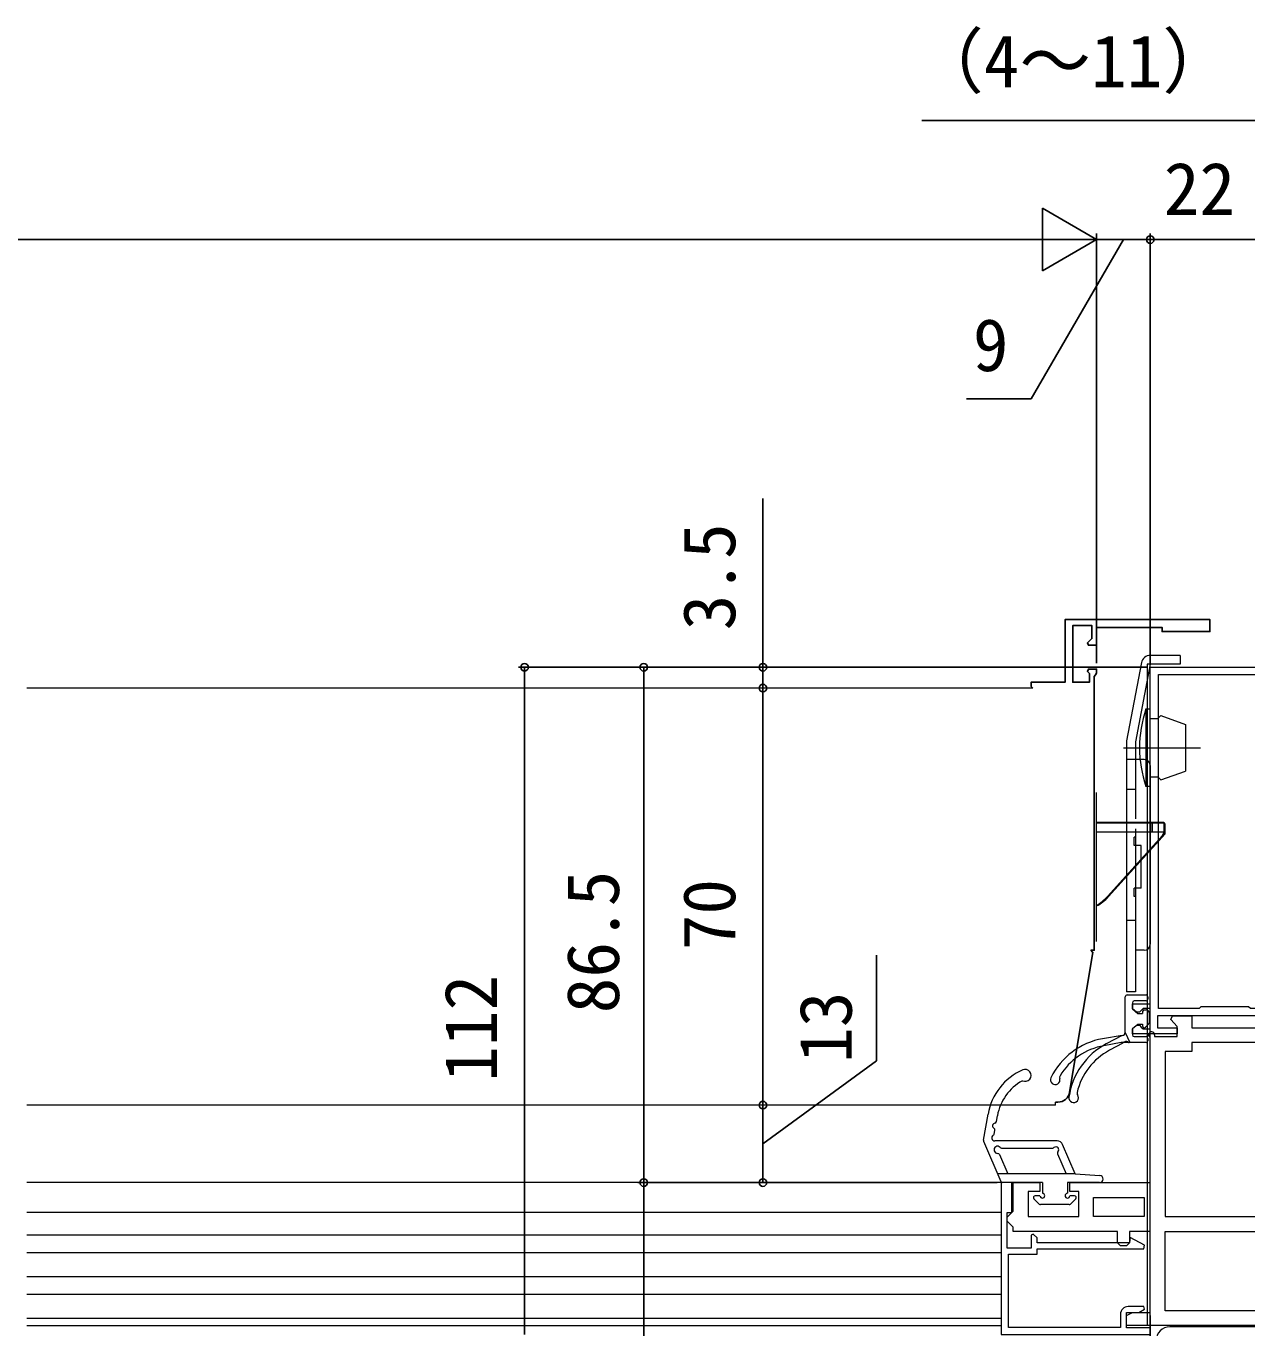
# Model space of a CAD drawing. Units: millimetres, scale not verified. Extents: x -525 to 525, y -783 to 779.
# Drawn here: x 1.4 to 206.2, y -429.5 to -211 of the extents above; entities that cross this region are included whole.
import ezdxf
from ezdxf.enums import TextEntityAlignment as Align

# ---------------------------------------------------------------- set-up
doc = ezdxf.new("R2010")
doc.units = ezdxf.units.MM
doc.header["$LTSCALE"] = 4
for name, color, linetype, lineweight in [('0-2_YKK_11', 4, 'Continuous', 18), ('0-4_YKK_12', 2, 'Continuous', 18), ('0-5_YKK_13', 4, 'Continuous', 18)]:
    doc.layers.add(name, color=color, linetype=linetype, lineweight=lineweight)
doc.layers.add('0-3_YKK_11E', color=7, linetype='Continuous')
doc.layers.add('0-6_YKK_D', color=6, linetype='Continuous')
doc.styles.add('ＭＳ ゴシック', font='')
doc.styles.get('ＭＳ ゴシック').set_extended_font_data('MS Gothic')

msp = doc.modelspace()

# ---------------------------------------------------------------- linework, layer by layer
at = {"layer": '0-2_YKK_11', "color": 211}
for points in [[(190.698, -380.33), (190.698, -380.63), (194.498, -380.63), (194.498, -378.93), (193.441, -377.759), (193.72, -377.13), (196.998, -377.13), (196.998, -379.13), (208.598, -379.13), (208.598, -377.13), (211.098, -377.13), (213.698, -384.259), (213.698, -386.337), (213.436, -386.634), (212.998, -387.13), (212.998, -410.83), (214.998, -410.83), (214.998, -429.13)], [(214.998, -429.13), (185.998, -429.13), (185.998, -427.43), (186.998, -426.93), (189.998, -426.93), (189.998, -413.33), (186.498, -413.33), (186.498, -415.23), (185.998, -415.73), (184.998, -415.73), (184.498, -415.23), (184.498, -413.33), (166.998, -413.33), (166.998, -412.63), (166.498, -412.13), (165.998, -411.63), (165.998, -410.93), (166.498, -410.43), (166.998, -409.93), (166.998, -405.13), (171.498, -405.13), (171.498, -406.63), (169.498, -406.63), (169.498, -410.83), (177.998, -410.83), (177.998, -406.63), (176.498, -406.63), (176.498, -405.13), (189.998, -405.13), (189.998, -380.789)]]:
    msp.add_lwpolyline(points, dxfattribs=at)
for points in [[(210.498, -410.83), (210.498, -382.782), (210.078, -381.63), (196.998, -381.63), (196.998, -383.13), (192.498, -383.13), (192.498, -410.83)], [(180.498, -407.63), (188.998, -407.63), (188.998, -410.83), (180.498, -410.83)], [(192.498, -413.33), (212.498, -413.33), (212.498, -426.63), (192.498, -426.63)]]:
    msp.add_lwpolyline(points, close=True, dxfattribs=at)
msp.add_arc((190.198, -380.33), 0.5, 0.00003, 246.42184, dxfattribs=at)
at = {"layer": '0-3_YKK_11E'}
msp.add_line((174.098, -391.63), (174.501, -391.63), dxfattribs=at)
for points in [[(180.046, -366.13), (180.598, -366.13), (180.598, -320.196), (180.798, -319.913), (180.998, -319.63), (180.998, -318.93), (179.622, -318.93), (179.462, -319.318), (179.798, -319.655), (179.798, -321.13), (176.998, -321.13), (176.998, -311.63), (180.198, -311.63), (180.198, -313.806), (179.462, -314.543), (179.622, -314.93), (180.998, -314.93), (180.998, -311.93), (191.998, -311.93), (191.998, -312.63), (199.998, -312.63), (199.998, -310.63), (175.698, -310.63), (175.698, -321.13), (169.998, -321.13), (169.998, -321.83), (170.298, -322.13)], [(176.474, -389.955), (180.341, -366.479), (180.045, -366.13)]]:
    msp.add_lwpolyline(points, dxfattribs=at)
msp.add_arc((174.501, -389.63), 2, 270, 350.64702, dxfattribs=at)
at = {"layer": '0-4_YKK_12'}
for p, q in [((164.998, -405.13), (1.498, -405.13)), ((164.998, -410.13), (1.498, -410.13)), ((164.998, -413.93), (1.498, -413.93)), ((164.998, -416.93), (1.498, -416.93)), ((164.998, -420.93), (1.498, -420.93)), ((164.998, -423.93), (1.498, -423.93)), ((164.998, -427.93), (1.498, -427.93)), ((1.498, -429.13), (164.998, -429.13))]:
    msp.add_line(p, q, dxfattribs=at)
at = {"layer": '0-4_YKK_12', "color": 211}
for points in [[(213.998, -377.13), (191.198, -377.13), (191.198, -379.13), (194.498, -379.13), (194.498, -380.13), (186.998, -380.13), (186.998, -379.318), (187.698, -378.73), (188.198, -378.73), (188.498, -379.03), (188.798, -379.33), (189.998, -379.33), (189.998, -375.93), (188.798, -375.93), (188.498, -376.23), (188.198, -376.53), (187.698, -376.53), (186.998, -375.943), (186.998, -375.13), (189.998, -375.13), (189.998, -318.63), (211.998, -318.63)], [(164.998, -405.13), (164.998, -430.63), (189.998, -430.63), (189.998, -429.53), (185.998, -429.53), (185.998, -426.93), (188.086, -426.93), (189.038, -426.38), (188.918, -425.93), (186.298, -425.93)], [(184.998, -427.23), (184.998, -429.43), (166.198, -429.43), (166.198, -417.13), (170.998, -417.13), (170.998, -416.23), (188.897, -416.23), (189.051, -415.621), (186.646, -414.321), (186.498, -415.23), (170.998, -415.23), (170.998, -414.406), (170.369, -413.777), (169.998, -413.93), (169.998, -416.13), (165.998, -416.13), (165.998, -410.13), (166.798, -410.13), (166.798, -405.13), (164.998, -405.13)]]:
    msp.add_lwpolyline(points, dxfattribs=at)
msp.add_lwpolyline([(191.398, -375.93), (191.398, -319.83), (210.798, -319.83), (210.798, -326.93), (213.798, -326.93), (213.798, -342.83), (213.498, -343.13), (213.498, -348.13), (213.798, -348.43), (213.798, -360.83), (213.498, -361.13), (213.498, -375.93), (206.798, -375.93), (206.498, -375.63), (198.498, -375.63), (198.198, -375.93)], close=True, dxfattribs=at)
msp.add_arc((186.298, -427.23), 1.3, 90.00001, 179.99999, dxfattribs=at)
at = {"layer": '0-5_YKK_13'}
for p, q in [((194.998, -316.63), (189.998, -316.63)), ((194.998, -316.63), (194.998, -318.13)), ((189.998, -318.13), (187.498, -331.13)), ((194.998, -318.13), (189.998, -318.13)), ((189.998, -429.13), (189.998, -318.13)), ((170.298, -322.13), (1.498, -322.13)), ((189.284, -325.63), (189.998, -325.63)), ((189.284, -325.63), (189.284, -338.63)), ((189.998, -338.63), (189.998, -325.63)), ((195.898, -328.223), (195.898, -336.038)), ((185.512, -332.13), (198.444, -332.13)), ((187.498, -331.13), (187.498, -337.13)), ((188.998, -334.13), (185.998, -334.13)), ((189.998, -335.13), (189.998, -365.13)), ((187.498, -337.13), (187.498, -344.08)), ((189.998, -338.63), (189.284, -338.63)), ((189.998, -338.63), (189.998, -337.03)), ((180.998, -364.63), (180.998, -339.63)), ((187.498, -339.13), (185.998, -339.13)), ((192.202, -344.68), (180.998, -344.68)), ((192.302, -344.78), (180.998, -344.78)), ((189.552, -344.78), (189.552, -344.68)), ((189.552, -346.28), (189.552, -344.78)), ((190.302, -346.28), (190.302, -344.58)), ((190.402, -346.28), (190.402, -344.78)), ((192.302, -344.78), (192.302, -346.197)), ((192.502, -346.558), (192.502, -344.98)), ((192.302, -346.28), (180.998, -346.28)), ((192.045, -346.866), (182.801, -357.132)), ((182.981, -357.132), (192.502, -346.558)), ((187.298, -348.53), (187.298, -347.13)), ((187.498, -347.13), (187.298, -347.13)), ((187.498, -345.73), (187.498, -373.13)), ((192.302, -346.78), (192.302, -346.28)), ((187.498, -348.53), (187.298, -348.53)), ((187.798, -348.53), (187.498, -348.53)), ((188.498, -348.53), (187.798, -348.53)), ((188.498, -355.73), (188.498, -348.53)), ((187.498, -355.73), (187.298, -355.73)), ((187.298, -357.13), (187.298, -355.73)), ((187.798, -355.73), (187.498, -355.73)), ((188.498, -355.73), (187.798, -355.73)), ((187.498, -357.13), (187.298, -357.13)), ((187.498, -361.13), (185.998, -361.13)), ((188.998, -366.13), (187.498, -366.13)), ((187.498, -373.13), (185.998, -373.13)), ((186.098, -373.63), (189.298, -373.63)), ((186.098, -373.63), (189.298, -373.63)), ((185.798, -379.93), (185.798, -373.93)), ((185.798, -379.93), (185.798, -373.93)), ((186.998, -374.93), (186.998, -375.98)), ((186.998, -374.93), (186.998, -375.98)), ((189.298, -374.63), (187.298, -374.63)), ((189.298, -374.63), (187.298, -374.63)), ((189.598, -373.93), (189.598, -374.33)), ((189.598, -373.93), (189.598, -374.33)), ((186.998, -375.98), (187.898, -376.73)), ((186.998, -375.98), (187.898, -376.73)), ((187.898, -376.73), (188.698, -376.73)), ((187.898, -376.73), (188.698, -376.73)), ((188.698, -376.43), (188.698, -376.73)), ((188.698, -376.43), (188.698, -376.73)), ((188.998, -376.13), (189.298, -376.13)), ((188.998, -376.13), (189.298, -376.13)), ((189.798, -376.63), (189.798, -378.33)), ((189.798, -376.63), (189.798, -378.33)), ((185.798, -379.93), (186.598, -381.63)), ((185.798, -379.93), (186.598, -381.63)), ((186.998, -379.28), (187.898, -378.53)), ((186.998, -379.28), (187.898, -378.53)), ((186.998, -379.28), (186.998, -380.33)), ((186.998, -379.28), (186.998, -380.33)), ((187.898, -378.53), (188.698, -378.53)), ((187.898, -378.53), (188.698, -378.53)), ((188.698, -378.53), (188.698, -378.83)), ((188.698, -378.53), (188.698, -378.83)), ((189.21, -379.043), (189.71, -378.543)), ((189.21, -379.043), (189.71, -378.543)), ((185.298, -380.43), (182.004, -380.97)), ((185.105, -381.635), (182.215, -382.151)), ((185.298, -380.43), (182.604, -381.863)), ((185.39, -381.741), (183.167, -382.922)), ((189.298, -381.63), (185.157, -381.63)), ((185.671, -381.521), (185.859, -381.453)), ((189.298, -381.63), (186.473, -381.63)), ((187.298, -380.63), (189.298, -380.63)), ((187.298, -380.63), (189.298, -380.63)), ((189.598, -380.93), (189.598, -381.33)), ((189.598, -380.93), (189.598, -381.33)), ((174.098, -392.13), (1.498, -392.13)), ((174.098, -392.13), (174.098, -391.63)), ((162.003, -398.017), (162.776, -393.631)), ((162.003, -398.017), (162.776, -393.631)), ((164.177, -394.9), (164.352, -393.909)), ((164.177, -394.9), (164.352, -393.909)), ((163.81, -396.98), (163.919, -396.361)), ((163.81, -396.98), (163.919, -396.361)), ((162.022, -398.187), (164.92, -404.949)), ((162.022, -398.187), (164.92, -404.949)), ((174.382, -398.13), (163.898, -398.13)), ((174.382, -398.13), (163.898, -398.13)), ((165.053, -399.33), (173.632, -399.33)), ((165.053, -399.33), (173.632, -399.33)), ((177.398, -403.63), (175.301, -398.737)), ((177.398, -403.63), (175.301, -398.737)), ((164.716, -400.41), (166.096, -403.63)), ((164.716, -400.41), (166.096, -403.63)), ((174.453, -400.312), (175.875, -403.63)), ((174.453, -400.312), (175.875, -403.63)), ((177.398, -403.63), (164.355, -403.63)), ((177.398, -403.63), (164.355, -403.63)), ((177.398, -403.63), (181.542, -403.932)), ((177.398, -403.63), (181.542, -403.932)), ((171.898, -405.13), (165.196, -405.13)), ((171.898, -405.13), (165.196, -405.13)), ((171.898, -405.13), (171.898, -406.93)), ((171.898, -405.13), (171.898, -406.93)), ((176.098, -405.13), (176.098, -406.93)), ((181.498, -405.13), (176.098, -405.13)), ((176.098, -405.13), (176.098, -406.93)), ((181.498, -405.13), (176.098, -405.13)), ((170.486, -407.843), (171.386, -408.743)), ((170.486, -407.843), (171.386, -408.743)), ((171.498, -407.33), (170.698, -407.33)), ((171.498, -407.33), (170.698, -407.33)), ((177.298, -407.33), (176.498, -407.33)), ((177.298, -407.33), (176.498, -407.33)), ((177.51, -407.843), (176.61, -408.743)), ((177.51, -407.843), (176.61, -408.743)), ((176.398, -408.83), (171.598, -408.83)), ((176.398, -408.83), (171.598, -408.83))]:
    msp.add_line(p, q, dxfattribs=at)
at = {"layer": '0-5_YKK_13', "color": 80}
msp.add_line((214.998, -429.333), (193.298, -429.333), dxfattribs=at)
at = {"layer": '0-5_YKK_13'}
for points in [[(188.525, -317.847), (185.998, -330.988), (185.998, -373.13)], [(189.998, -318.13), (189.498, -318.13), (189.498, -429.13)], [(189.998, -327.23), (191.298, -327.23), (191.798, -326.73), (195.898, -328.223)], [(189.998, -337.03), (191.298, -337.03), (191.798, -337.53), (195.898, -336.038)]]:
    msp.add_lwpolyline(points, dxfattribs=at)
for centre, radius, start, end in [((189.998, -318.13), 1.5, 90, 169.11447), ((208.198, -332.13), 20, 161.03441, 198.96556), ((188.998, -335.13), 1, 0, 90), ((192.202, -344.98), 0.3, 0, 90), ((191.302, -346.197), 1, 318, 0), ((177.482, -352.18), 7.4, 298.37033, 317.99999), ((177.302, -352.18), 7.4, 299.96718, 317.99999), ((188.998, -365.13), 1, 270, 0), ((186.098, -373.93), 0.3, 90, 180), ((186.098, -373.93), 0.3, 90, 180), ((189.298, -373.93), 0.3, 0, 90), ((189.298, -373.93), 0.3, 0, 90), ((187.298, -374.93), 0.3, 90, 180), ((187.298, -374.93), 0.3, 90, 180), ((189.298, -374.33), 0.3, 270, 0), ((189.298, -374.33), 0.3, 270, 0), ((188.998, -376.43), 0.3, 90, 180), ((188.998, -376.43), 0.3, 90, 180), ((189.298, -376.63), 0.5, 0, 90), ((189.298, -376.63), 0.5, 0, 90), ((185.298, -379.93), 0.5, 270, 0), ((185.298, -379.93), 0.5, 270, 0), ((188.998, -378.83), 0.3, 180, 315), ((188.998, -378.83), 0.3, 180, 315), ((189.498, -378.33), 0.3, 315, 0), ((189.498, -378.33), 0.3, 315, 0), ((184.114, -392.783), 12, 100.12467, 154.01833), ((184.114, -392.783), 10.8, 100.12467, 149.01252), ((188.238, -392.458), 12, 118, 171.89366), ((185.808, -381.897), 0.4, 110, 142.95752), ((185.996, -381.829), 0.4, 54.8499, 110), ((186.473, -381.33), 0.3, 214.8499, 270), ((187.298, -380.33), 0.3, 180, 270), ((187.298, -380.33), 0.3, 180, 270), ((189.298, -380.93), 0.3, 0, 90), ((189.298, -380.93), 0.3, 0, 90), ((189.298, -381.33), 0.3, 270, 0), ((189.298, -381.33), 0.3, 270, 0), ((188.238, -392.458), 10.8, 118, 166.88785), ((172.624, -395.368), 10, 113.75837, 170), ((172.624, -395.368), 10, 113.75837, 170), ((168.998, -387.13), 1, 243.21957, 113.75837), ((168.998, -387.13), 1, 243.21957, 113.75837), ((172.624, -395.368), 8.4, 119.03194, 170), ((172.624, -395.368), 8.4, 119.03194, 170), ((174.046, -387.876), 0.8, 154.01833, 17.75478), ((175.284, -387.48), 0.5, 149.01252, 197.75478), ((177.15, -390.879), 0.8, 171.89366, 35.63011), ((178.206, -390.122), 0.5, 166.88785, 215.63011), ((164.048, -395.63), 0.5, 102.02432, 237.97569), ((164.048, -395.63), 0.5, 102.02432, 237.97569), ((163.882, -394.848), 0.3, 282.02432, 350), ((163.882, -394.848), 0.3, 282.02432, 350), ((163.898, -397.63), 0.5, 118.64194, 270), ((163.898, -397.63), 0.5, 118.64194, 270), ((163.515, -396.928), 0.3, 298.64194, 350), ((163.515, -396.928), 0.3, 298.64194, 350), ((163.624, -396.309), 0.3, 350, 57.97569), ((163.624, -396.309), 0.3, 350, 57.97569), ((162.298, -398.069), 0.3, 170, 203.19859), ((162.298, -398.069), 0.3, 170, 203.19859), ((164.382, -399.63), 0.6, 41.81031, 273.72737), ((164.382, -399.63), 0.6, 41.81031, 273.72737), ((165.053, -399.03), 0.3, 221.81031, 270), ((165.053, -399.03), 0.3, 221.81031, 270), ((173.632, -399.03), 0.3, 270, 311.40962), ((173.632, -399.03), 0.3, 270, 311.40962), ((174.161, -399.63), 0.5, 315.2229, 131.40962), ((174.161, -399.63), 0.5, 315.2229, 131.40962), ((174.382, -399.13), 1, 23.19859, 90), ((174.382, -399.13), 1, 23.19859, 90), ((164.44, -400.529), 0.3, 23.19859, 93.72737), ((164.44, -400.529), 0.3, 23.19859, 93.72737), ((174.729, -400.194), 0.3, 135.2229, 203.19859), ((174.729, -400.194), 0.3, 135.2229, 203.19859), ((181.498, -404.53), 0.6, 270, 85.83713), ((181.498, -404.53), 0.6, 270, 85.83713), ((165.196, -404.83), 0.3, 203.19859, 270), ((165.196, -404.83), 0.3, 203.19859, 270), ((170.698, -407.63), 0.3, 90, 225), ((170.698, -407.63), 0.3, 90, 225), ((171.898, -407.33), 0.4, 180, 90), ((171.898, -407.33), 0.4, 180, 90), ((176.098, -407.33), 0.4, 90, 360), ((176.098, -407.33), 0.4, 90, 360), ((177.298, -407.63), 0.3, 315, 90), ((177.298, -407.63), 0.3, 315, 90), ((171.598, -408.53), 0.3, 225, 270), ((171.598, -408.53), 0.3, 225, 270), ((176.398, -408.53), 0.3, 270, 315), ((176.398, -408.53), 0.3, 270, 315)]:
    msp.add_arc(centre, radius, start, end, dxfattribs=at)
at = {"layer": '0-5_YKK_13', "color": 80}
msp.add_arc((193.298, -431.633), 2.3, 90, 180, dxfattribs=at)
at = {"layer": '0-6_YKK_D'}
for p, q in [((180.998, -246.83), (171.905, -241.58)), ((171.905, -241.58), (171.905, -252.08)), ((170.498, -246.83), (-166.502, -246.83)), ((180.998, -246.83), (162.812, -246.83)), ((180.998, -246.83), (171.905, -252.08)), ((180.998, -317.93), (180.998, -245.83)), ((180.998, -317.93), (180.998, -245.83)), ((180.998, -246.83), (189.998, -246.83)), ((189.998, -318.13), (189.998, -245.83)), ((189.998, -317.928), (189.998, -245.83)), ((189.998, -246.83), (211.998, -246.83)), ((124.998, -318.63), (124.998, -290.303)), ((189.498, -318.63), (83.998, -318.63)), ((84.998, -318.63), (84.998, -430.63)), ((189.472, -318.631), (103.998, -318.631)), ((104.998, -405.13), (104.998, -318.631)), ((189.498, -318.63), (123.998, -318.63)), ((124.998, -322.13), (124.998, -318.63)), ((124.998, -322.13), (124.998, -324.68)), ((124.998, -322.13), (124.998, -392.13)), ((124.998, -392.13), (124.998, -405.13)), ((164.299, -405.13), (103.998, -405.13)), ((189.998, -427.43), (189.998, -546.63)), ((189.998, -427.43), (189.998, -546.63))]:
    msp.add_line(p, q, dxfattribs=at)
for points in [[(215.995, -226.83), (211.998, -226.83), (151.698, -226.83)], [(185.498, -246.83), (170.004, -273.546), (159.186, -273.546)], [(124.998, -398.63), (144.047, -384.682), (144.047, -366.955)], [(104.998, -405.13), (104.998, -430.63), (104.998, -465.135)]]:
    msp.add_lwpolyline(points, dxfattribs=at)
for centre in [(189.998, -246.83), (189.998, -246.83), (84.998, -318.63), (104.998, -318.631), (124.998, -318.63), (124.998, -322.13), (124.998, -322.13), (124.998, -392.13), (124.998, -392.13), (104.998, -405.13), (104.998, -405.13), (124.998, -405.13)]:
    msp.add_circle(centre, 0.637, dxfattribs=at)

# ---------------------------------------------------------------- texts
at = {"layer": '0-6_YKK_D', "style": 'ＭＳ ゴシック'}
for s, p in [('（4～11）', (150.062, -223.899)), ('22', (192.271, -245.33)), ('9', (160.232, -271.546))]:
    msp.add_text(s, height=8.798, dxfattribs=at).set_placement(p, align=Align.BOTTOM_LEFT)
for s, p in [('3.5', (122.998, -312.417)), ('86.5', (103.498, -376.71)), ('70', (122.998, -366.13)), ('112', (82.998, -388.199)), ('13', (142.547, -385.023))]:
    msp.add_text(s, height=8.798, rotation=90, dxfattribs=at).set_placement(p, align=Align.BOTTOM_LEFT)

doc.saveas('drawing.dxf')
